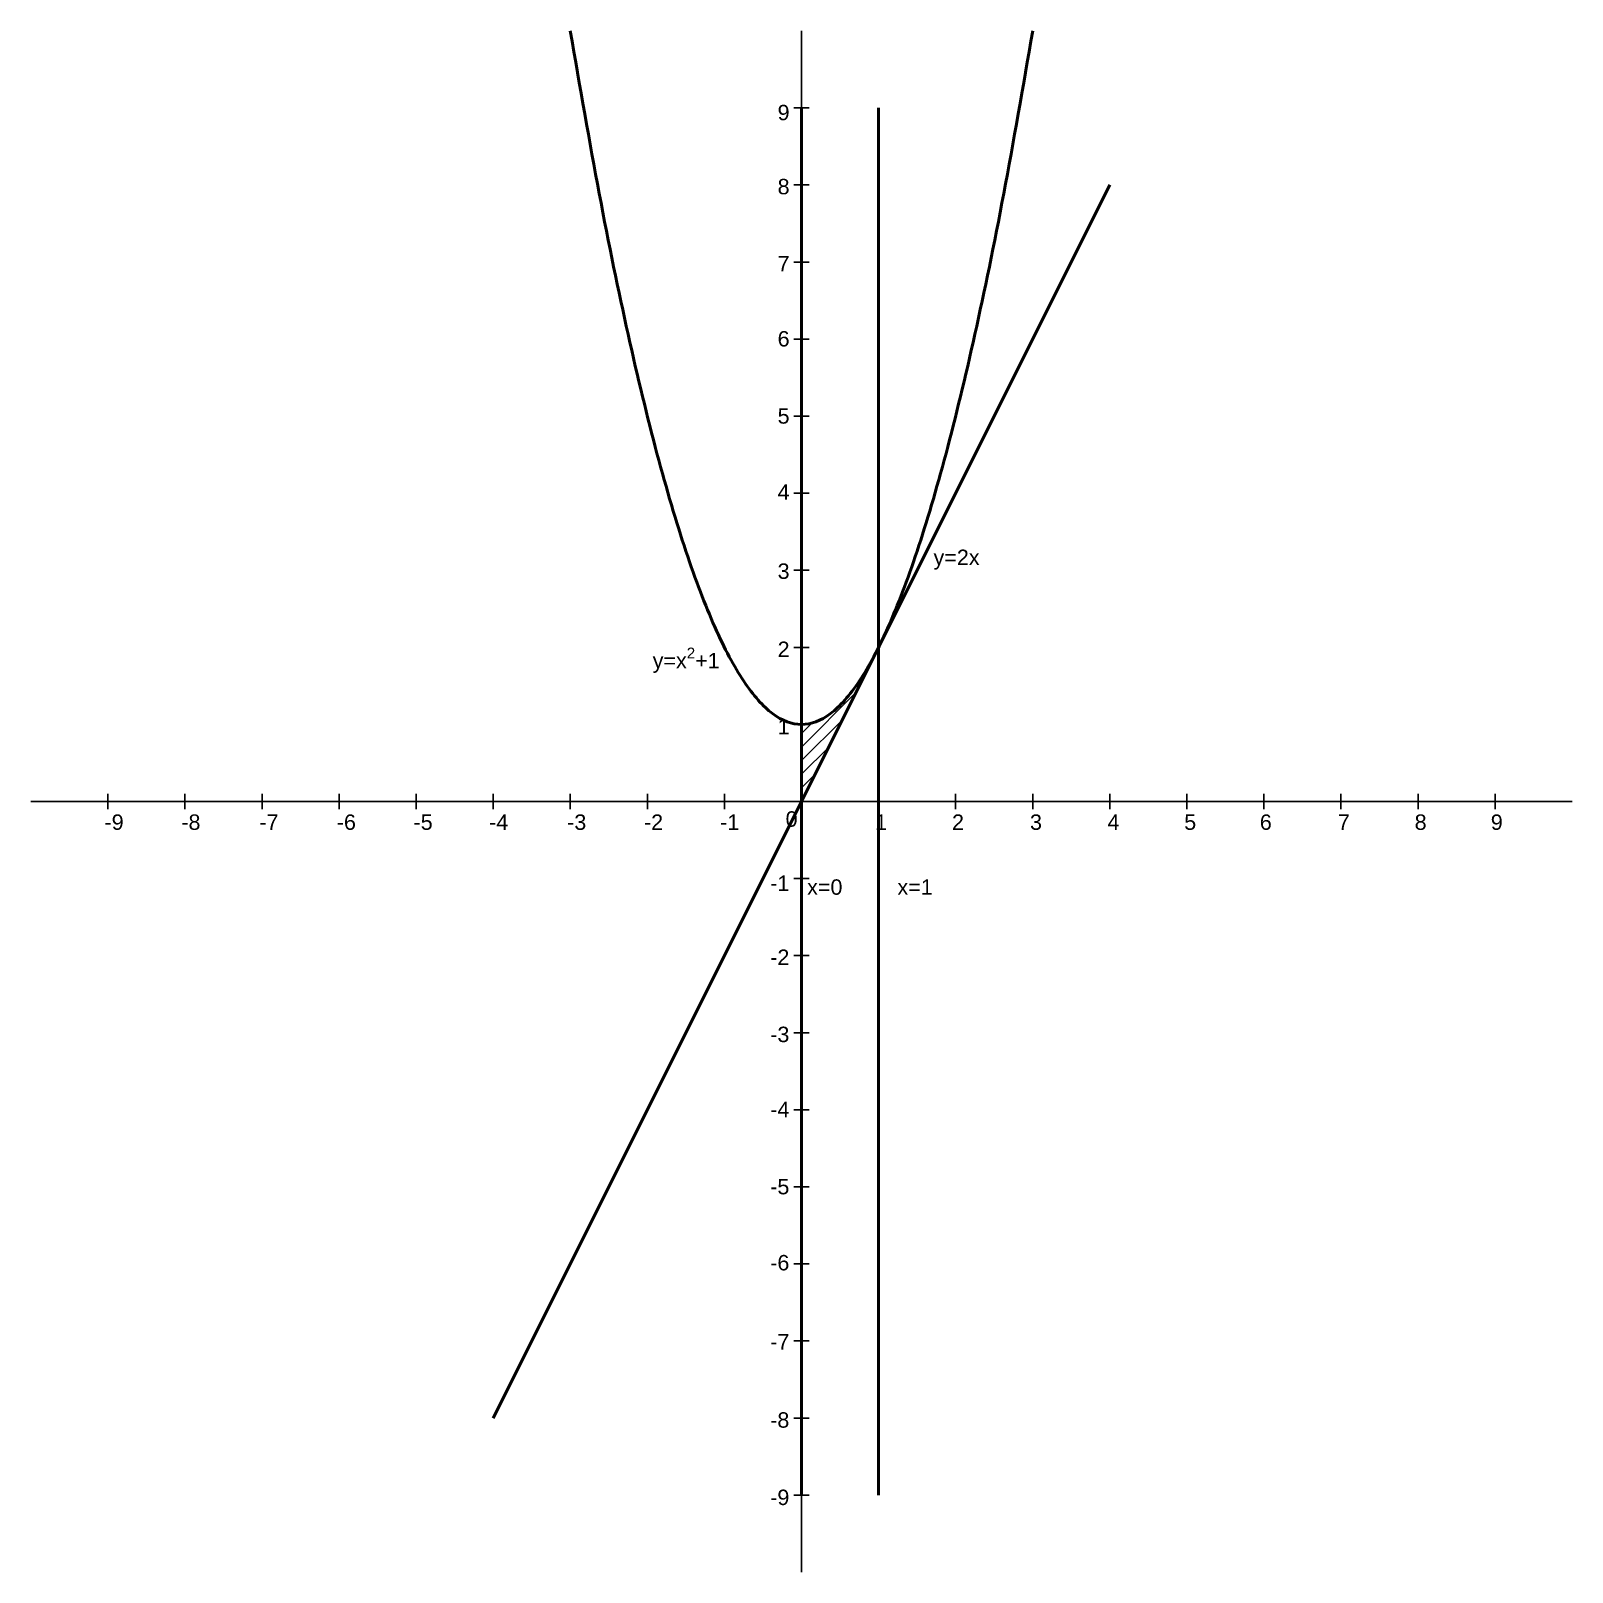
# Model space of a CAD drawing. Header units: inches. Extents: x -10 to 10, y -10 to 10.
import ezdxf

# ---------------------------------------------------------------- set-up
doc = ezdxf.new("R2010")
doc.units = ezdxf.units.IN
doc.header["$MEASUREMENT"] = 0
doc.styles.get("Standard").update_dxf_attribs({"font": 'arial.ttf'})

# ---------------------------------------------------------------- blocks, each defined once
blk = doc.blocks.new('*U1')
blk.add_line((1, -0.1), (1, 0.1))
blk = doc.blocks.new('*U2')
at = {"color": 0, "linetype": 'ByBlock', "lineweight": -2, "transparency": 16777216, "extrusion": (0, -1, -2.22045e-16)}
for p in [(0, 0), (1, 0), (2, 0), (3, 0), (4, 0), (5, 0), (6, 0), (7, 0), (8, 0)]:
    blk.add_blockref('*U1', p, dxfattribs=at)
blk = doc.blocks.new('*U3')
blk.add_line((1, -0.1), (1, 0.1))
blk = doc.blocks.new('*U4')
at = {"color": 0, "linetype": 'ByBlock', "lineweight": -2, "transparency": 16777216, "extrusion": (0, -1, -2.22045e-16)}
for p in [(0, 0), (1, 0), (2, 0), (3, 0), (4, 0), (5, 0), (6, 0), (7, 0), (8, 0)]:
    blk.add_blockref('*U3', p, dxfattribs=at)
blk = doc.blocks.new('*U5')
blk.add_line((1, -0.1), (1, 0.1))
blk = doc.blocks.new('*U6')
at = {"color": 0, "linetype": 'ByBlock', "lineweight": -2, "transparency": 16777216, "extrusion": (0, -1, -2.22045e-16)}
for p in [(0, 0), (1, 0), (2, 0), (3, 0), (4, 0), (5, 0), (6, 0), (7, 0), (8, 0)]:
    blk.add_blockref('*U5', p, dxfattribs=at)
blk = doc.blocks.new('*U7')
blk.add_line((1, -0.1), (1, 0.1))
blk = doc.blocks.new('*U8')
at = {"color": 0, "linetype": 'ByBlock', "lineweight": -2, "transparency": 16777216, "extrusion": (0, -1, -2.22045e-16)}
for p in [(-10, 0), (-9, 0), (-8, 0), (-7, 0), (-6, 0), (-5, 0), (-4, 0), (-3, 0), (-2, 0)]:
    blk.add_blockref('*U7', p, dxfattribs=at)

msp = doc.modelspace()

# ---------------------------------------------------------------- hatches: boundary and pattern name
h = msp.add_hatch()
h.set_pattern_fill('ANSI31', color=256)
edge = h.paths.add_edge_path()
edge.add_spline(control_points=[(1, 2), (0.5, 1), (0, 1)], knot_values=[0.333333, 0.333333, 0.333333, 0.5, 0.5, 0.5], weights=[1, 1, 1], degree=2, periodic=0)
edge.add_line((0, 1), (0, 0))
edge.add_line((0, 0), (1, 2))

# ---------------------------------------------------------------- linework, layer by layer
for p, q in [((0, 0), (0, 10)), ((-10, 0), (0, 0)), ((0, 0), (10, 0)), ((0, -10), (0, 0))]:
    msp.add_line(p, q)
at = {"lineweight": 50}
for p, q in [((0, -9), (0, 9)), ((1, -9), (1, 9)), ((-4, -8), (4, 8))]:
    msp.add_line(p, q, dxfattribs=at)
msp.add_open_spline([(3, 10), (0, -8), (-3, 10)], degree=2, dxfattribs=at)
msp.add_open_spline([(6.973, 0, -9.575), (5.661, 0, -7.317), (7.958, 0, -8.56)], degree=2)

# ---------------------------------------------------------------- block references
at = {"extrusion": (-1, 6.12323e-17, -2.22045e-16), "rotation": 180}
for name, p in [('*U4', (0, 0)), ('*U6', (10, 0))]:
    msp.add_blockref(name, p, dxfattribs=at)
at = {"extrusion": (0, 1, -2.22045e-16), "rotation": 180}
for name in ['*U8', '*U2']:
    msp.add_blockref(name, (0, 0), dxfattribs=at)

# ---------------------------------------------------------------- texts
at = {"char_height": 0.2, "attachment_point": 1}
for s, width, insert in [('9', 0.2, (-0.31, 9.04)), ('8', 0.2, (-0.31, 8.079)), ('7', 0.2, (-0.31, 7.078)), ('6', 0.2, (-0.31, 6.104)), ('5', 0.2, (-0.31, 5.103)), ('4', 0.2, (-0.31, 4.116)), ('3', 0.2, (-0.31, 3.089)), ('2', 0.2, (-0.31, 2.075)), ('1', 0.2, (-0.31, 1.071)), ('-9', 0.2, (-9.044, -0.168)), ('-8', 0.2, (-8.047, -0.168)), ('-7', 0.2, (-7.035, -0.168)), ('-6', 0.2, (-6.03, -0.168)), ('-5', 0.2, (-5.034, -0.168)), ('-4', 0.2, (-4.053, -0.168)), ('-3', 0.2, (-3.041, -0.168)), ('-2', 0.2, (-2.044, -0.168)), ('-1', 0.2, (-1.056, -0.168)), ('0', 0.36064, (-0.206, -0.127)), ('1', 0.2, (0.956, -0.168)), ('2', 0.2, (1.953, -0.168)), ('3', 0.2, (2.965, -0.168)), ('4', 0.2, (3.97, -0.168)), ('5', 0.2, (4.966, -0.168)), ('6', 0.2, (5.947, -0.168)), ('7', 0.2, (6.959, -0.168)), ('8', 0.2, (7.956, -0.168)), ('9', 0.2, (8.944, -0.168)), ('-1', 0.2, (-0.406, -0.96)), ('-2', 0.2, (-0.406, -1.921)), ('-3', 0.2, (-0.406, -2.922)), ('-4', 0.2, (-0.406, -3.896)), ('-5', 0.2, (-0.406, -4.897)), ('-6', 0.2, (-0.406, -5.884)), ('-7', 0.2, (-0.406, -6.911)), ('-8', 0.2, (-0.406, -7.925)), ('-9', 0.2, (-0.406, -8.929))]:
    msp.add_mtext_dynamic_manual_height_columns(s, width=width, gutter_width=1, heights=[0], dxfattribs=dict(at, insert=insert))
at = {"lineweight": 50, "char_height": 0.2, "attachment_point": 1}
for s, width, insert in [('\\A1;y=2x', 1.02839, (1.713, 3.268)), ('\\A1;y=x{\\H0.7x;\\S2^ ;}+1', 1.02839, (-1.931, 1.997)), ('\\A1;x=0', 0.51239, (0.073, -1.01)), ('\\A1;x=1', 0.51239, (1.245, -1.01))]:
    msp.add_mtext_dynamic_manual_height_columns(s, width=width, gutter_width=1, heights=[0.202], dxfattribs=dict(at, insert=insert))

doc.saveas('drawing.dxf')
